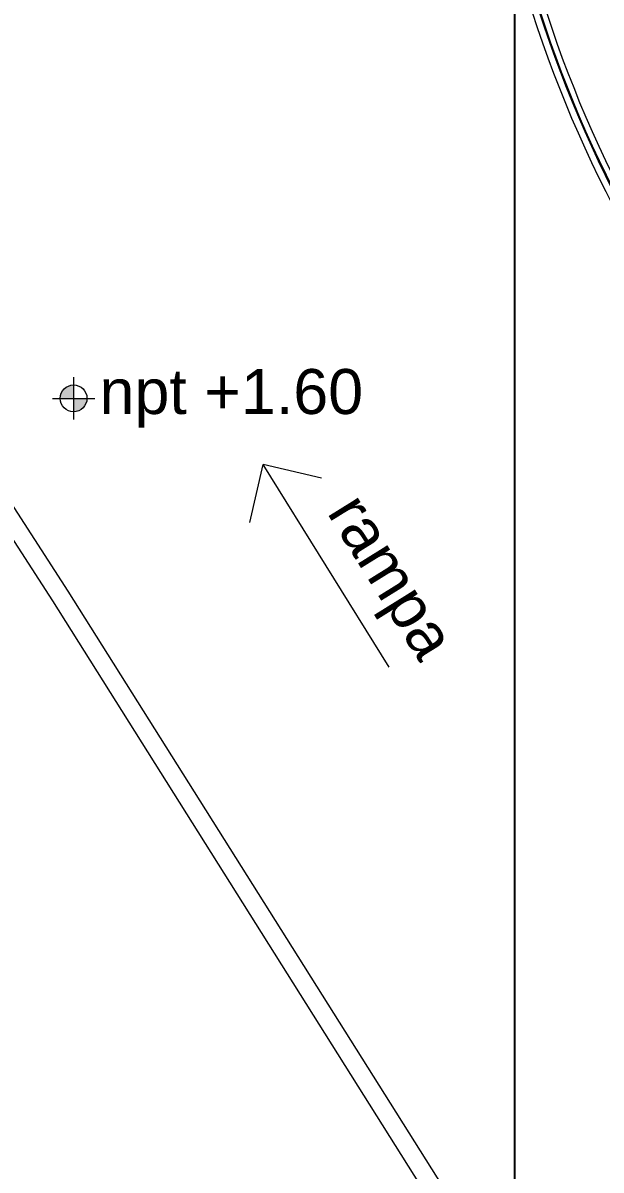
# Model space of a CAD drawing. Header units: millimetres. Extents: x 744843 to 745492, y 2520966 to 2521458.
# Drawn here: x 745330.64 to 745337.07, y 2521132.45 to 2521145.21 of the extents above; entities that cross this region are included whole.
import ezdxf

# ---------------------------------------------------------------- set-up
doc = ezdxf.new("R2010")
doc.units = ezdxf.units.MM
doc.layers.add('A_Ejes', color=8, linetype='Continuous')
for name, color, linetype, lineweight in [('A_Escaleras', 52, 'Continuous', 20), ('A_Muros', 30, 'Continuous', 20), ('A_Niveles', 1, 'Continuous', 20), ('A_Textos', 4, 'Continuous', 20), ('A_Ventanas', 4, 'Continuous', 20)]:
    doc.layers.add(name, color=color, linetype=linetype, lineweight=lineweight)
doc.styles.add('Arial', font='arial.ttf', dxfattribs={"height": 1})
doc.styles.add('escal 300', font='arial.ttf', dxfattribs={"height": 0.5})

# ---------------------------------------------------------------- blocks, each defined once
blk = doc.blocks.new('niveles')
at = {"layer": 'A_Niveles'}
h = blk.add_hatch(color=256, dxfattribs=at)
h.paths.add_polyline_path([(-0.438, 0.174), (-0.289, 0.174), (-0.289, 0.323, 0.414214)])
h.paths.add_polyline_path([(-0.14, 0.174), (-0.289, 0.174), (-0.289, 0.025, 0.414214)])
for p, q in [((-0.289, 0.409), (-0.289, -0.061)), ((-0.525, 0.174), (-0.054, 0.174)), ((-0.479, 0.174), (-0.094, 0.174))]:
    blk.add_line(p, q, dxfattribs=at)
blk.add_circle((-0.289, 0.174), 0.149, dxfattribs=at)
at = {"layer": 'A_Textos', "ltscale": 0.0065, "width": 1.2}
blk.add_attdef('NIVEL', (0, 0), '', height=0.3, dxfattribs=at)

msp = doc.modelspace()

# ---------------------------------------------------------------- linework, layer by layer
at = {"layer": 'A_Ejes'}
msp.add_line((745336.112, 2521057.851), (745336.112, 2521173.138), dxfattribs=at)
at = {"layer": 'A_Escaleras'}
for points in [[(745333.165, 2521139.648), (745333.316, 2521140.294)], [(745334.716, 2521138.041), (745333.316, 2521140.294)], [(745333.962, 2521140.143), (745333.316, 2521140.294)]]:
    msp.add_lwpolyline(points, dxfattribs=at)
at = {"layer": 'A_Muros'}
for p, q in [((745325.074, 2521148.26), (745331.143, 2521138.885)), ((745330.975, 2521138.778), (745324.876, 2521148.198)), ((745336.704, 2521129.675), (745330.975, 2521138.778)), ((745331.143, 2521138.885), (745336.898, 2521129.743))]:
    msp.add_line(p, q, dxfattribs=at)
for radius, start, end in [(13.747, 162.7032, 258.4347), (13.597, 163.1678, 258.3053)]:
    msp.add_arc((745349.397, 2521149.525), radius, start, end, dxfattribs=at)
at = {"layer": 'A_Ventanas'}
for radius, start, end in [(13.672, 162.8499, 258.3833), (13.662, 162.88, 258.366)]:
    msp.add_arc((745349.397, 2521149.525), radius, start, end, dxfattribs=at)

# ---------------------------------------------------------------- block references
at = {"layer": 'A_Textos'}
ref = msp.add_blockref('niveles', (745331.494, 2521140.856), dxfattribs=at)
ref.add_attrib('NIVEL', 'npt +1.60', (745331.494, 2521140.856), dxfattribs={"ltscale": 0.0065, "height": 0.5, "style": 'Arial'})

# ---------------------------------------------------------------- texts
at = {"layer": 'A_Textos', "ltscale": 0.1, "insert": (745334.411, 2521138.842), "char_height": 0.5, "width": 8.38532, "attachment_point": 8, "rotation": 301.8588, "style": 'escal 300'}
msp.add_mtext('rampa', dxfattribs=at)

doc.saveas('drawing.dxf')
